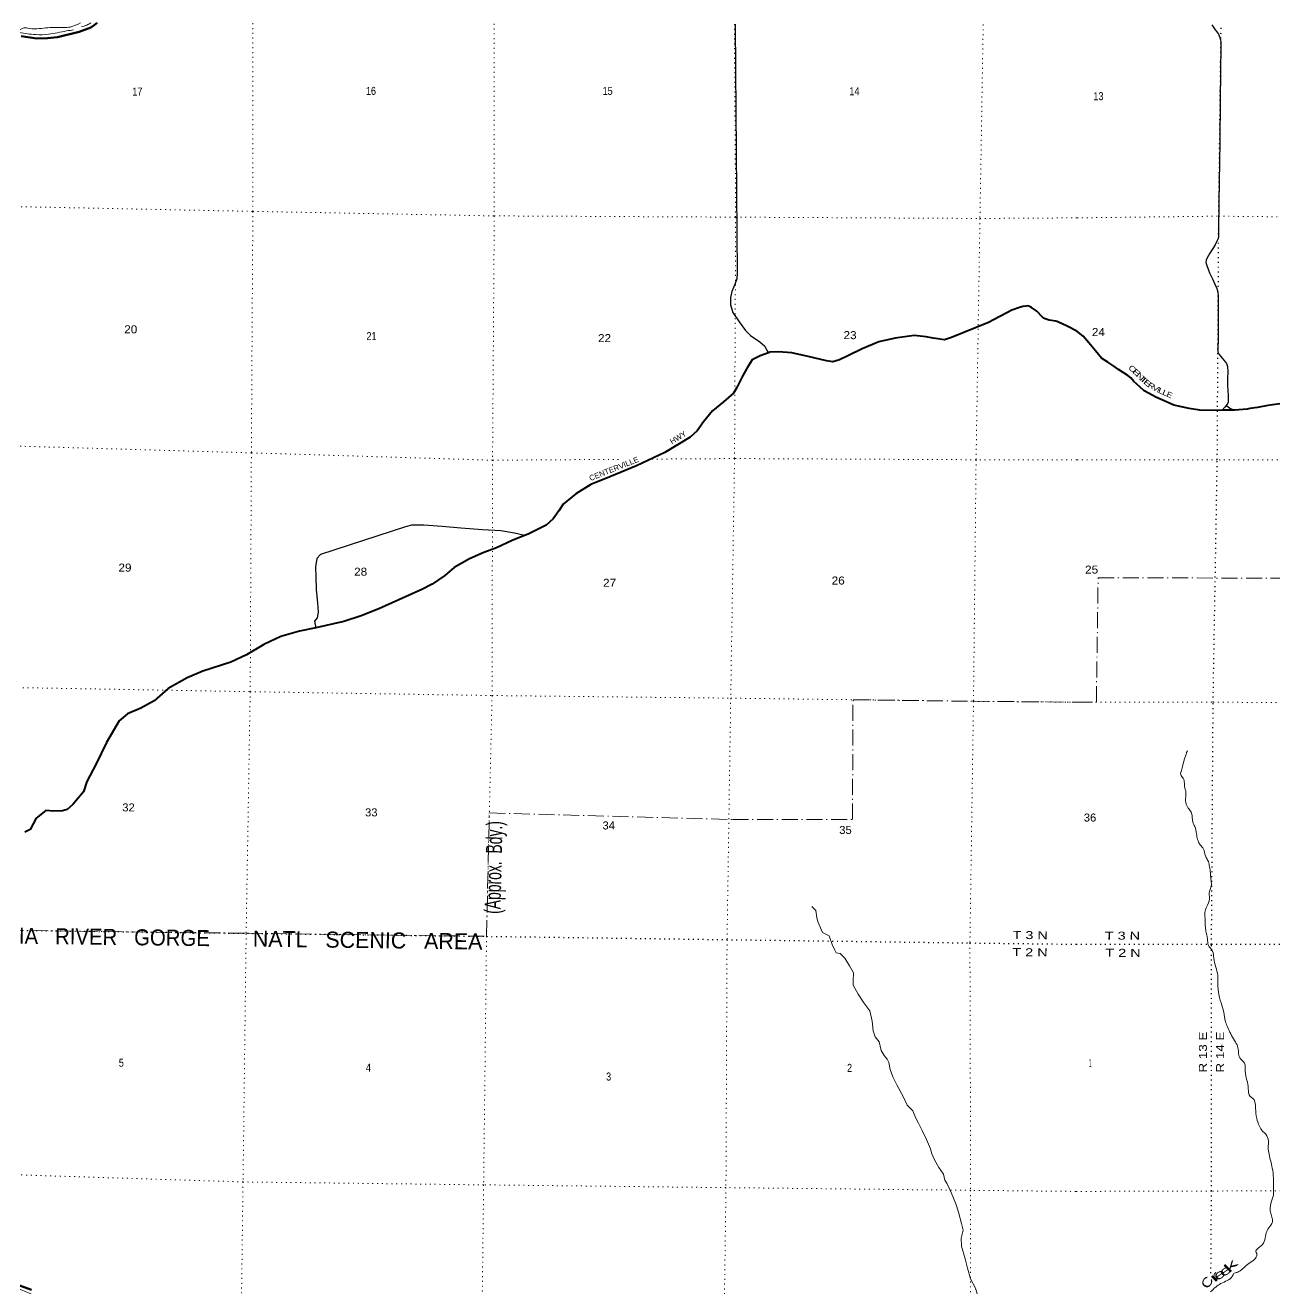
# Model space of a CAD drawing. Header units: feet. Extents: x -256679 to 5, y -731788 to -547785.
# Drawn here: x -54968 to -27644, y -668133 to -640504 of the extents above; entities that cross this region are included whole.
import ezdxf
from ezdxf.enums import TextEntityAlignment as Align

# ---------------------------------------------------------------- set-up
doc = ezdxf.new("R2010")
doc.units = ezdxf.units.FT
doc.header["$LTSCALE"] = 70
doc.linetypes.add('DOT_DASHED', pattern=[7.7, 5, -1.2, 0.3, -1.2])
doc.linetypes.add('DOTTED', pattern=[1.5, 0.3, -1.2])
for name, color, linetype, lineweight in [('23', 7, 'Continuous', 70), ('26', 7, 'Continuous', 40), ('29', 7, 'Continuous', 25), ('34', 7, 'Continuous', 25), ('39', 7, 'Continuous', 13), ('44', 7, 'DOT_DASHED', 13), ('6', 7, 'DOTTED', 25), ('7', 7, 'DOTTED', 13)]:
    doc.layers.add(name, color=color, linetype=linetype, lineweight=lineweight)
doc.layers.add('27', color=7, linetype='Continuous')
doc.layers.add('41', color=7, linetype='Continuous')

msp = doc.modelspace()

# ---------------------------------------------------------------- linework, layer by layer
at = {"layer": '23'}
for points in [[(-53398.17, -640452.17), (-53458.58, -640504.67), (-53537.97, -640553.33), (-53787.01, -640648.72), (-54262.97, -640763.86), (-54484.36, -640788.28), (-54713.77, -640790.85), (-55057.62, -640738.76)], [(-54829.48, -668159.85), (-55396.02, -667954.69), (-56282.5, -667707.74), (-57222.76, -667434.09), (-58372.74, -667109.88), (-59937.35, -666606.32), (-61340.5, -666172.85), (-61921.2, -665981.57), (-62775.43, -665520.23), (-63259.22, -665251.77), (-63987.42, -664969.11)]]:
    msp.add_lwpolyline(points, dxfattribs=at)
at = {"layer": '26'}
for points in [[(-31969.21, -647196.66), (-32184.67, -647081.03), (-32387.97, -646990.4), (-32427.57, -646978.28), (-32573.79, -646952.15), (-32663.05, -646924.73), (-32699.46, -646906.56), (-32723.7, -646887.25), (-32844.11, -646758.39), (-32965.36, -646672.7), (-33018.04, -646649.84), (-33055.5, -646642.7), (-33087.2, -646643.22), (-33150.05, -646651.63), (-33223.67, -646673.78), (-33396.51, -646736.04), (-33899.88, -647007.3), (-34714.18, -647335.24), (-34862.81, -647379.72), (-35112.78, -647348.77), (-35264.6, -647314.93), (-35528.63, -647287.83), (-35945.68, -647343.3), (-36300.91, -647423.56), (-36666.96, -647581.98), (-36976.89, -647735.01), (-37161.97, -647819.21), (-37304.57, -647861.75), (-37448.51, -647840.04), (-37847.99, -647745.16), (-38205.57, -647664.82), (-38497.73, -647647.44), (-38692.03, -647655.27), (-38718.24, -647664.9)], [(-31163.56, -647961.7), (-31296.59, -647874.87), (-31432.61, -647780.84), (-31562.61, -647624.71), (-31706.6, -647450.56), (-31834.6, -647304.44), (-31969.21, -647196.66)], [(-38718.24, -647664.9), (-38899.05, -647731.19), (-39072.2, -647823.56), (-39180.07, -647992.94), (-39280.07, -648176.47), (-39404.74, -648421.94), (-39482.1, -648545.5), (-39702.31, -648735.69), (-39940.66, -648937.71), (-40135.32, -649174.35), (-40277.55, -649375.46), (-40429.15, -649514.24), (-40985.23, -649849.13), (-41598.88, -650135.2), (-42184.04, -650377.43), (-42598.22, -650543.33), (-42928.73, -650750.32), (-43203.35, -650974.01), (-43302.96, -651119.4), (-43424.92, -651296.65), (-43574.52, -651435.46), (-43970.97, -651629.66), (-44048.47, -651661.09)], [(-28790.19, -648924.22), (-29036.04, -648926.79), (-29282.14, -648918.95), (-29518.23, -648885.07), (-29850.34, -648809.19), (-30058.39, -648719.21), (-30246.44, -648633.21), (-30388.47, -648559.21), (-30496.49, -648495.19), (-30596.5, -648407.14), (-30722.51, -648291.06), (-30789.9, -648217.19), (-30854.51, -648160.97), (-31060.55, -648028.93), (-31163.56, -647961.7)], [(-28524.03, -648924.27), (-28683.39, -648922.59), (-28790.19, -648924.22)], [(-28186.69, -648886.44), (-28247.7, -648896.21), (-28524.03, -648924.27)], [(-27535.35, -648785.56), (-27797.47, -648815.79), (-28021.59, -648860), (-28186.69, -648886.44)], [(-44048.47, -651661.09), (-44322.84, -651772.18), (-44664.85, -651928.86), (-44938.26, -652036.14), (-45252.03, -652173.08), (-45590.38, -652363.92), (-45796.41, -652538.21), (-46066.63, -652723.81), (-46298.09, -652839.6), (-46656.15, -653000.12), (-47239.58, -653268.46), (-47625.56, -653418.62), (-48001.25, -653540.8), (-48611.74, -653683.15)], [(-48611.74, -653683.15), (-48970.52, -653750.56), (-49380.24, -653872.35), (-49750.44, -654044.77), (-50127.2, -654271.31), (-50469.27, -654434.01), (-51081.97, -654627.75), (-51427.85, -654772.35), (-51842.73, -655006.48), (-52149.88, -655277.98), (-52439.83, -655435.25), (-52735.48, -655562.35), (-52913.27, -655716.89), (-53188.4, -656185.45), (-53417.51, -656656.55), (-53619.69, -657039.63), (-53698.12, -657267.56), (-53931.25, -657545.91), (-54048.49, -657652.97), (-54154.95, -657685.88), (-54351.21, -657689.67), (-54515.24, -657673.75), (-54733.26, -657845.89), (-54861.89, -658087.3), (-54974.65, -658148.24)]]:
    msp.add_lwpolyline(points, dxfattribs=at)
at = {"layer": '29'}
for points in [[(-39445.27, -640480.05), (-39437.32, -641476.62), (-39403.07, -645926.99), (-39408.29, -646045.36), (-39445.4, -646149.31), (-39519.32, -646327.11), (-39548.69, -646457.24), (-39544.36, -646619.88), (-39492, -646785.07), (-39357.96, -646991.33), (-39217.74, -647179.59), (-39108.72, -647287.22), (-38905.92, -647426.02), (-38796.76, -647519.59), (-38761.53, -647598.27), (-38718.24, -647664.9)], [(-29021.41, -640495.41), (-28948.77, -640605.07), (-28912.22, -640645.67), (-28892.03, -640670.16), (-28876.73, -640695.26), (-28845.53, -640772.41), (-28830.85, -640822.62), (-28820.44, -640867.93), (-28821.67, -640941.41), (-28836.35, -642137.26), (-28846.14, -643054.8), (-28864.5, -644370.36), (-28870.61, -644929.09), (-28870.61, -645133.6), (-28877.96, -645164.22), (-28908.55, -645226.67), (-28946.59, -645303.66), (-29064.71, -645485.99), (-29122.78, -645586.17), (-29144.81, -645644.27), (-29148.38, -645683.77), (-29136.84, -645732.39), (-29093.32, -645859.5), (-29070.07, -645914.61), (-29003.99, -646050.54), (-28953.82, -646165.66), (-28912.95, -646260.97), (-28888.98, -646355.09), (-28879.18, -646413.95), (-28884.07, -647026.57), (-28882.85, -647313.13), (-28885.48, -647644.89), (-28882.85, -647660), (-28857.49, -647702.96), (-28795.5, -647787.03), (-28721.33, -647868.8), (-28700.53, -647898.8), (-28688.29, -647923.3), (-28679.52, -647963.2), (-28669.56, -648081.36), (-28679.62, -648229.57), (-28677.65, -648315.69), (-28677.68, -648389.8), (-28667.72, -648489.93), (-28659.75, -648592.07), (-28659.8, -648714.24), (-28662.59, -648747.47), (-28671.16, -648769.51), (-28689.84, -648798.38), (-28703.92, -648815.67)], [(-28703.92, -648815.67), (-28733.88, -648852.48), (-28790.19, -648924.22)], [(-28703.92, -648815.67), (-28669.93, -648844.21), (-28623.43, -648873.6), (-28591.84, -648894.44), (-28524.03, -648924.27)], [(-44048.47, -651661.09), (-44269.09, -651608.2), (-44568.91, -651556.61), (-44971.17, -651537.98), (-45445.33, -651500.47), (-45849.46, -651467.76), (-46253.61, -651437.07), (-46523.9, -651436), (-46656.39, -651468.61), (-48512.74, -652073.73), (-48589.75, -652163.17), (-48621.69, -652347.47), (-48613.95, -652568.36), (-48604.85, -652851.48), (-48579.72, -653132.77), (-48565.83, -653339.67), (-48585.09, -653459.89), (-48643.93, -653535.49), (-48611.74, -653683.15)]]:
    msp.add_lwpolyline(points, dxfattribs=at)
at = {"layer": '34', "lineweight": 13}
msp.add_spline([(-63988.24, -665054.49), (-63556.47, -665215.81), (-63147.65, -665405.13), (-62735.45, -665624.88), (-62306.4, -665860.77), (-61754.45, -666121.97), (-61151.77, -666317.51), (-60501.15, -666523.63), (-59279.79, -666916.9), (-58251.75, -667221.66), (-57234.09, -667562.43), (-56087.72, -667848.46), (-55455.69, -668022.67), (-54372.41, -668488.37), (-54014.27, -668740.24), (-53760.87, -668963.37), (-53405.27, -669369.07), (-52922.12, -670062.12), (-52545.4, -670739.03), (-52173.84, -671405.64), (-51823.51, -671995.73), (-51242.57, -672747.02), (-50852.14, -673331.55), (-50599.43, -673874.37), (-50330.43, -674778.67), (-49902.28, -676561.93), (-49563.79, -677912.62), (-49429.75, -678700.98), (-49441.82, -679483.65), (-49449.96, -680274.4), (-49370.69, -680937.68), (-49161.98, -681863.38), (-48995.78, -682445.35), (-48860.29, -683093.22), (-48715.61, -683821.47), (-48728.19, -684459.62), (-48851.01, -685108.56), (-48971.91, -685765.55), (-49097.74, -686104.36)], degree=3, dxfattribs=at)
at = {"layer": '39'}
for points in [[(-35175.19, -665071.73), (-35259.21, -664870.05), (-35355.33, -664676.27), (-35437.72, -664510.74), (-35500.57, -664391.6), (-35561.12, -664244.38), (-35681.97, -664118.56), (-35772.1, -663926.85), (-35905.63, -663672.42), (-35993.99, -663502.8), (-36052.38, -663339.56), (-36080.86, -663188.69), (-36116.13, -663114.02), (-36183.39, -663034.98), (-36250.33, -662923.82), (-36294.45, -662736.64), (-36385.41, -662625.21), (-36422.08, -662492.32), (-36447.98, -662285.28), (-36501.66, -662053.84), (-36630.02, -661879.76), (-36750.22, -661691.72), (-36860.31, -661493.76), (-36863.36, -661401.39), (-36853.52, -661222.86), (-36940.04, -661069.33), (-37044.43, -660901.54), (-37147.5, -660800.01), (-37231.49, -660789.02), (-37262.94, -660732.46), (-37325.7, -660605.29), (-37385.84, -660417.93), (-37531.21, -660340), (-37580.27, -660243.1), (-37631.12, -660126.1), (-37654.05, -660019.46), (-37676.46, -659862.64), (-37767.69, -659777.3)], [(-34127.36, -668315.27), (-34185.4, -668117.9), (-34297.49, -667919.92), (-34363.12, -667682.32), (-34415.09, -667479), (-34492.34, -667203.13), (-34504.56, -667028.37), (-34460.71, -666854.24), (-34493.22, -666705.34), (-34560.79, -666461.69), (-34616.95, -666276.39), (-34716.55, -666032.38), (-34810.67, -665838.62), (-34859.87, -665755.76), (-34890.56, -665624.95), (-34989.23, -665485.33), (-35085.6, -665315.62), (-35146.32, -665184.46), (-35175.19, -665071.73)]]:
    msp.add_lwpolyline(points, dxfattribs=at)
for points in [[(-53757.96, -640451.22), (-53984.37, -640542.23), (-54280.82, -640552.9), (-54477.11, -640558.7), (-54661.5, -640576.67), (-54881.73, -640574.16), (-55001.73, -640560.75), (-55122.41, -640613.57), (-55264.27, -640583.86), (-55414.21, -640562.08), (-55439.7, -640509.6), (-55689.73, -640484.67), (-55873.92, -640482.58), (-56072.54, -640520.46), (-56307.4, -640578), (-56544.8, -640687.7), (-56776.53, -640829.58), (-56929.68, -640924.19), (-57069.68, -641103.24), (-57121.82, -641305.38), (-57076, -641522.68), (-56944.2, -641750.99), (-56797.02, -642041.71), (-56757.21, -642223.04), (-56670.96, -642438.56), (-56584.98, -642644.28), (-56518.45, -642866.76), (-56472.02, -643036.81), (-56508.5, -643152.94), (-56598.04, -643302.26), (-56667.67, -643355.35), (-56819.09, -643406.36), (-57100.6, -643521.58), (-57425.82, -643604.19), (-57708.98, -643685.26), (-58009.93, -643744.06), (-58170.11, -643744.24), (-58399.34, -643837.98), (-58639.61, -644031.95), (-58790.92, -644142.63), (-58934.76, -644305.59), (-59082.96, -644502.61), (-59132.79, -644674.67), (-59098.82, -644875.77), (-59094.11, -645002.28), (-59135.56, -645138.3), (-59156.41, -645218.35), (-59243.84, -645153.12), (-59240.72, -645239.47), (-59144.77, -645449.31), (-59024.24, -645799.94), (-58943.91, -645971.47), (-58909.61, -646140.46), (-58831.87, -646368.16), (-58792.18, -646597.44), (-58749.71, -646750.47), (-58731.94, -646969.46), (-58692.54, -647226.83), (-58666.37, -647407.78), (-58609.29, -647588.5), (-58665.66, -647790.91), (-58788.36, -647926.95), (-58929.3, -647980.04), (-59012.2, -647993.31), (-59355.54, -648028.19), (-59534.08, -648060.28), (-59744.54, -648081.97), (-60071.54, -648142.47), (-60412.35, -648182.75), (-60669.17, -648234.02), (-61017.2, -648197.94), (-61363.49, -648187.98), (-61673.5, -648154.34), (-61974.08, -648177.01), (-62257.4, -648274.15), (-62472.94, -648400.16), (-62704.46, -648521.97), (-62899.39, -648784.7), (-63038.79, -649100.25), (-63131.7, -649372.17), (-63151.17, -649707.16), (-63153.88, -649970.07), (-63098.69, -650249.7), (-63177.15, -650479.64), (-63389.59, -650694), (-63691.25, -650821.03), (-63889.97, -650868.95), (-63948.63, -650878.67)], [(-63947.68, -650974.64), (-63826.91, -650968.02), (-63598.35, -650938.51), (-63362.52, -650786.64), (-63156.92, -650654.49), (-63053.6, -650537.25), (-63018.86, -650469.4), (-62949.96, -650389.89), (-62857.25, -650330.73), (-62828.35, -650246.76), (-62772.89, -650110.9), (-62776.46, -649874.01), (-62806.59, -649689), (-62819.15, -649548.35), (-62847.28, -649363.37), (-62843.56, -649196.81), (-62850.23, -649066.27), (-62873.63, -649005.79), (-62907.3, -648969.27), (-62815.92, -648845.87), (-62754.76, -648740.18), (-62663.76, -648652.9), (-62559.18, -648607.92), (-62411.81, -648491.18), (-62113.91, -648340.01), (-61943.26, -648295.79), (-61705, -648296.5), (-61440.89, -648315.56), (-61198.75, -648328.35), (-60992.64, -648340.74), (-60830.24, -648320.51), (-60710.06, -648315.85), (-60428.2, -648315.18), (-60239.06, -648271.03), (-59950.53, -648252.24), (-59703.62, -648205.68), (-59388.58, -648145.95), (-59126.61, -648099.5), (-58950.85, -648063), (-58811.57, -648019.86), (-58629.18, -647887.13), (-58538.12, -647786.59), (-58484.35, -647620.6), (-58460.12, -647406.11), (-58514.27, -647220.83), (-58562.05, -646999.49), (-58596.08, -646804.41), (-58646.28, -646623.18), (-58707.39, -646335.46), (-58770.68, -646065.77), (-58852.58, -645852.07), (-58957.82, -645571.87), (-59025.41, -645330.24), (-59014.88, -645085.48), (-58950.64, -644875.45), (-58820.45, -644676.21), (-58738.73, -644518.58), (-58657.8, -644242.5), (-58487.68, -644055.76), (-58306.25, -643937.39), (-58048.98, -643841.97), (-57747.7, -643751.06), (-57364.31, -643659.08), (-57139.42, -643597.41), (-56992.61, -643534.85), (-56879.91, -643521.26), (-56787.06, -643517.94), (-56688.19, -643528.28), (-56508.5, -643438.31), (-56458.76, -643352.03), (-56395.75, -643156.26), (-56359.27, -642980.4), (-56375.85, -642853.49), (-56405.7, -642564.81), (-56505.18, -642216.4), (-56642.04, -641963.18), (-56823.99, -641744.33), (-56934.37, -641574.47), (-56978.7, -641407.37), (-56948.61, -641206.99), (-56856.78, -641039.43), (-56662.76, -640865), (-56403.21, -640707.46), (-56134.09, -640664.28), (-55775.14, -640612.16), (-55416.77, -640616.24), (-55098.9, -640664.02), (-54738.94, -640708.26), (-54460.77, -640700.83), (-54066.15, -640627.83), (-53913.6, -640604.6)], [(-53741.16, -640538.24), (-53625.1, -640501.74), (-53532.25, -640451.96)], [(-29555.16, -656369.58), (-29611.24, -656525.84), (-29653.32, -656684.09), (-29683.38, -656798.27), (-29699.42, -656890.41), (-29647.43, -656970.49), (-29619.46, -657078.62), (-29613.5, -657174.75), (-29591.52, -657244.83), (-29589.56, -657375.01), (-29581.63, -657539.24), (-29515.64, -657647.34), (-29463.65, -657733.43), (-29433.72, -657931.69), (-29391.73, -658025.79), (-29355.78, -658181.98), (-29329.82, -658312.15), (-29287.84, -658404.25), (-29219.84, -658488.32), (-29189.85, -658550.39), (-29143.89, -658706.57), (-29093.91, -658790.66), (-29071.94, -658904.8), (-29047.99, -659046.98), (-29042.03, -659173.16), (-29028.08, -659299.32), (-29056.13, -659403.49), (-29080.17, -659495.63), (-29068.19, -659557.71), (-29114.28, -659742), (-29166.36, -659872.22), (-29166.42, -660038.45), (-29152.52, -660306.82), (-29114.57, -660481.04), (-29094.62, -660627.23), (-29006.63, -660749.34), (-28976.68, -660901.53), (-28932.74, -661099.78), (-28890.79, -661274), (-28886.87, -661496.31), (-28874.92, -661640.5), (-28818.99, -661882.8), (-28757.05, -662087.04), (-28721.11, -662291.31), (-28679.14, -662403.43), (-28605.17, -662561.6), (-28523.19, -662707.75), (-28455.21, -662831.88), (-28405.29, -663086.2), (-28307.29, -663202.3), (-28289.35, -663374.53), (-28253.41, -663570.78), (-28221.47, -663761.02), (-28181.52, -663927.23), (-28121.51, -663971.25), (-28077.52, -664047.32), (-28061.57, -664185.51), (-28037.64, -664407.8), (-27979.69, -664578), (-27911.7, -664684.1), (-27837.69, -664754.15), (-27781.73, -664902.32), (-27785.78, -665040.52), (-27731.88, -665342.9), (-27697.92, -665493.09), (-27672, -665715.38), (-27672.08, -665937.69), (-27674.14, -666083.9), (-27728.24, -666266.19), (-27740.27, -666348.32), (-27738.31, -666452.46), (-27708.34, -666564.6), (-27696.38, -666674.74), (-27776.47, -666802.98), (-27828.53, -666913.17), (-27858.6, -667061.4), (-27940.69, -667197.64), (-28022.75, -667259.79), (-28056.79, -667321.9), (-28036.79, -667363.94), (-28062.85, -667466.1), (-28178.93, -667556.31), (-28299.02, -667654.53), (-28397.09, -667738.72), (-28469.14, -667774.82), (-28535.18, -667800.9), (-28573.22, -667867.02), (-28683.3, -667953.21), (-28819.38, -668021.4), (-28935.46, -668099.59), (-29049.55, -668203.82)]]:
    msp.add_spline(points, degree=3, dxfattribs=at)
at = {"layer": '44'}
for points in [[(-31980.36, -655306.74), (-31544.8, -655305.36), (-31506.18, -652587.48), (-23508.2, -652599.06), (-23544.2, -655311.97), (-18261.96, -655324.35), (-18232.19, -658013.57), (-12958.06, -657982.66), (-12963.76, -660582.08), (-7689.52, -660576.45), (-2391.27, -660570.8), (-2398.26, -659228.62), (0, -659251.4)], [(-55357.16, -660293.61), (-50132.78, -660361.08), (-44880.52, -660426.94), (-44820.65, -657728.02), (-39503.46, -657872.07), (-36878.32, -657873.88), (-36866.21, -655252.23), (-34231.44, -655287.29), (-31980.36, -655306.74)]]:
    msp.add_lwpolyline(points, dxfattribs=at)
at = {"layer": '6'}
for points in [[(-29039.01, -667794.55), (-29026.68, -665996.71), (-29026.58, -660601.15), (-28990.51, -655309.71), (-28900.4, -650004.21), (-28868.32, -644678.73), (-28816.71, -640495.66)], [(-63974.23, -660173.29), (-60892.52, -660198.47), (-55357.16, -660293.61), (-44880.52, -660426.94), (-34309.9, -660571.38), (-31987.64, -660599.94)], [(-31987.64, -660599.94), (-29026.58, -660601.15), (-23494.23, -660583.32), (-18207.99, -660583.69), (-12963.76, -660582.08), (-7689.52, -660576.45), (-2391.27, -660570.8), (0, -660575.65)]]:
    msp.add_lwpolyline(points, dxfattribs=at)
at = {"layer": '7'}
for points in [[(-49988.76, -640459.76), (-49991.28, -644574.01), (-50023.64, -649845.61), (-50045.16, -654216.14)], [(-44710.89, -640470.5), (-44712.24, -644672.25), (-44749.25, -650006.03), (-44760.21, -655161.39), (-44880.52, -660426.94), (-44944.51, -665861.74), (-45009.18, -671168.07), (-45076.31, -676518.53), (-45112.95, -681825.17), (-45166.75, -686105.13)], [(-39460.93, -640480.02), (-39432.52, -644704.26), (-39456.82, -649978.94), (-39540.82, -655218.81), (-39621.26, -660500.87), (-39645.06, -665922.08), (-39717.47, -671202.22), (-39716.92, -676591.59), (-39759.69, -681910.21), (-39840.23, -686121.17)], [(-34019.08, -640488.62), (-34090.65, -644728.96), (-34175.03, -650004.95), (-34231.44, -655287.29), (-34309.9, -660571.38), (-34293.54, -665981), (-34293.8, -668818.52)], [(-58683.94, -644398.46), (-55270.23, -644467.74), (-49991.28, -644574.01), (-44712.24, -644672.25), (-39432.48, -644700.25), (-34090.65, -644728.96), (-31965.79, -644715.35)], [(-31965.79, -644715.35), (-28868.32, -644678.73), (-23522.07, -644735.13), (-18251.84, -644745.52), (-12967.62, -644811.98), (-7669.36, -644774.29), (-2383.08, -644670.51), (0, -644708.01)], [(-41992.76, -649996.23), (-44749.25, -650015.03), (-50023.64, -649854.61), (-55296.12, -649702.25), (-60882.87, -649542.3), (-62815.46, -649537.78)], [(-31973.08, -650007.29), (-34175.03, -650004.95), (-39456.82, -649978.94), (-41282.9, -649991.39)], [(-4747.88, -649990.48), (-7599.38, -650031.61), (-12909.64, -650047.28), (-18195.88, -650046.91), (-23484.11, -650002.49), (-28900.4, -650004.21), (-31973.08, -650007.29)], [(-50045.16, -654216.14), (-50049.4, -655077.08), (-50137.97, -660371.1), (-50205.88, -665797.82), (-50277.59, -671204.43), (-50356.72, -675555.96)], [(-63959.6, -654856.29), (-60885.77, -654877.43), (-55336.51, -654984.77), (-50049.4, -655077.08), (-44760.21, -655161.39), (-39540.82, -655218.81), (-34231.44, -655287.29), (-31980.36, -655306.74)], [(-31980.36, -655306.74), (-28990.51, -655309.71), (-23544.2, -655311.97), (-18261.96, -655324.35), (-12951.71, -655322.7), (-7647.47, -655337.08), (-2421.22, -655253.37), (0, -655278.25)], [(-31995.08, -666005.11), (-34293.54, -665981), (-39645.06, -665922.08), (-44944.51, -665861.74), (-50205.88, -665797.82), (-55402.16, -665634.28), (-60904.82, -665475.29), (-63988.77, -665460.01)], [(0, -665874.54), (-2381.33, -665876.23), (-7773.61, -665841.88), (-12977.84, -665897.54), (-18194.04, -665883.1), (-23524.34, -665980.9), (-29026.68, -665996.71), (-31995.08, -666005.11)]]:
    msp.add_lwpolyline(points, dxfattribs=at)

# ---------------------------------------------------------------- texts
at = {"layer": '27'}
for s, rotation, width, p in [('C', 327.346, 1.3, (-30792.67, -648064.02)), ('E', 318.972, 1.65, (-30703.58, -648145.12)), ('N', 312.374, 1.6, (-30631.03, -648228.13)), ('T', 317.349, 1.95, (-30548.18, -648302.1)), ('E', 318.639, 1.7, (-30462.32, -648378.72)), ('R', 329.346, 1.25, (-30371.64, -648440.79)), ('V', 332.48, 1.3, (-30279.15, -648494.64)), ('L', 335.424, 1.35, (-30154.77, -648556.47)), ('L', 336.612, 1.35, (-30062.61, -648598.37)), ('E', 336.612, 1.2, (-29966.24, -648640.1))]:
    msp.add_text(s, height=120, rotation=rotation, dxfattribs=dict(at, width=width)).set_placement(p, align=Align.CENTER)
msp.add_text('I', height=120, rotation=332.48, dxfattribs=at).set_placement((-30214.04, -648528.44), align=Align.CENTER)
msp.add_text('HWY', height=120, rotation=31.058, dxfattribs=at).set_placement((-40825.11, -649670.99))
at = {"layer": '27', "width": 1.05}
msp.add_text('CENTERVILLE', height=120, rotation=21.829, dxfattribs=at).set_placement((-42607.96, -650471.82))
at = {"layer": '41'}
for s, rotation, width, p in [('k', 45.774, 2.25, (-28536.64, -667700.78)), ('r', 45.077, 2.25, (-28887.43, -667938.19)), ('e', 35.707, 1.65, (-28799.95, -667898.97)), ('e', 34.761, 1.65, (-28671.96, -667816.84)), ('C', 60.513, 1.3, (-29035.72, -668042.42))]:
    msp.add_text(s, height=200, rotation=rotation, dxfattribs=dict(at, width=width)).set_placement(p, align=Align.CENTER)
at = {"layer": '44'}
for s, rotation, width, p in [('(Approx.  Bdy.)', 88.691, 0.65, (-44552.71, -658924.37)), ('COLUMBIA   RIVER   GORGE', 359.26, 0.95, (-53972.63, -660603.67))]:
    msp.add_text(s, height=350, rotation=rotation, dxfattribs=dict(at, width=width)).set_placement(p, align=Align.CENTER)
msp.add_text('NATL   SCENIC   AREA', height=350, rotation=359.282, dxfattribs=at).set_placement((-47483.68, -660684.16), align=Align.CENTER)
at = {"layer": '6', "width": 1.35}
for s, p in [('T 3 N', (-33378.52, -660482.83)), ('T 2 N', (-33383.13, -660857.8))]:
    msp.add_text(s, height=175, rotation=359.295, dxfattribs=at).set_placement(p)
at = {"layer": '6'}
for s, rotation, width, p in [('T 3 N', 359.977, 1.35, (-30974.83, -660500.35)), ('T 2 N', 359.977, 1.35, (-30961.81, -660875.36)), ('R 13 E', 89.999, 1.25, (-29126.62, -662957.96)), ('R 14 E', 89.999, 1.25, (-28751.62, -662957.96))]:
    msp.add_text(s, height=175, rotation=rotation, dxfattribs=dict(at, width=width)).set_placement(p, align=Align.CENTER)
at = {"layer": '7'}
for s, width, p in [('17', 0.85, (-52628.11, -642040.38)), ('16', 0.85, (-47518.86, -642026.25)), ('15', 0.85, (-42343.29, -642027.05)), ('14', 0.85, (-36945.95, -642035.33)), ('13', 0.85, (-31609.89, -642142.13)), ('20', 1.1, (-52804.54, -647240.17)), ('21', 0.85, (-47507.74, -647389.84)), ('22', 1.1, (-42444.17, -647432.81)), ('23', 1.1, (-37074.35, -647367.22)), ('24', 1.1, (-31643.87, -647300.2)), ('29', 1.1, (-52931.09, -652451.21)), ('25', 1.1, (-31791.6, -652494.28)), ('28', 1.1, (-47777.2, -652540.3)), ('26', 1.1, (-37333.92, -652734.1)), ('27', 1.1, (-42332.86, -652782.97)), ('32', 1.05, (-52847.31, -657695.28)), ('33', 1.05, (-47537.86, -657803.79)), ('36', 1.05, (-31819.73, -657917.22)), ('34', 1.05, (-42346.35, -658089.5)), ('35', 1.05, (-37168.04, -658187.79)), ('5', 0.85, (-52922.96, -663278.5)), ('4', 0.85, (-47518.51, -663383.43)), ('2', 0.85, (-36996.78, -663390.72)), ('1', 0.4, (-31712.77, -663286.76)), ('3', 0.85, (-42266.46, -663580.47))]:
    msp.add_text(s, height=175, dxfattribs=dict(at, width=width)).set_placement(p)

doc.saveas('drawing.dxf')
